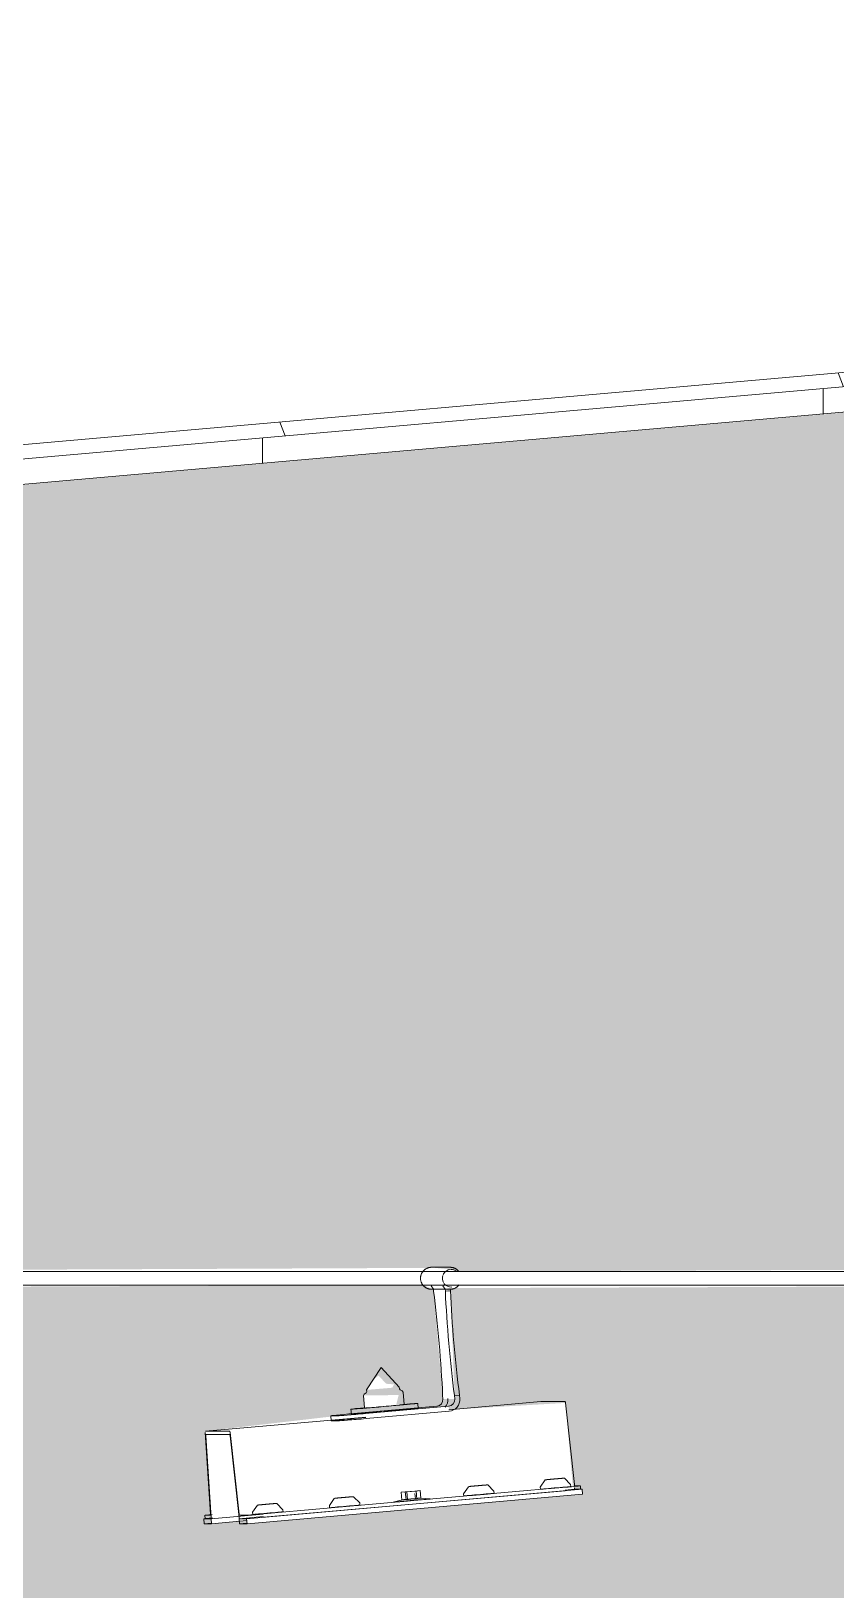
# Model space of a CAD drawing. Header units: millimetres. Extents: x 4237772 to 4686020, y -673 to 29459.
# Drawn here: x 4474361 to 4474837, y 16812 to 17734 of the extents above; entities that cross this region are included whole.
import ezdxf

# ---------------------------------------------------------------- set-up
doc = ezdxf.new("R2010")
doc.units = ezdxf.units.MM
for name, color, linetype, lineweight in [('A-ROOF', 132, 'Continuous', 5), ('A-ROOF-PATT', 132, 'Continuous', 5), ('Q-SPCQ', 91, 'Continuous', 5)]:
    doc.layers.add(name, color=color, linetype=linetype, lineweight=lineweight)

# ---------------------------------------------------------------- blocks, each defined once
blk = doc.blocks.new('Static Line_Sayfa_Metal Deck_Pan Mount - Up to 15 _ pitch - Max 2 Users-1845874-SECTION - GRIDS B1-B2')
at = {"layer": 'Q-SPCQ'}
for p, q in [((4448981.29, 17002.38), (4448970.22, 17002.38)), ((4450997.18, 16999.88), (4442911.68, 16999.88)), ((4442911.68, 16991.88), (4450997.18, 16991.88)), ((4448971.33, 16989.44), (4448969.97, 16991.39)), ((4448970.22, 16989.38), (4448981.29, 16989.38)), ((4448971.43, 16988.28), (4448971.33, 16989.44)), ((4448971.33, 16989.44), (4448978.31, 16989.44)), ((4448976.95, 16991.39), (4448978.31, 16989.44)), ((4448978.31, 16989.44), (4448978.41, 16988.28)), ((4448978.41, 16988.28), (4448981.39, 16988.54)), ((4448981.39, 16988.54), (4448981.29, 16989.7)), ((4448931.77, 16929.87), (4448940.36, 16943.08)), ((4448951.1, 16931.55), (4448940.36, 16943.08)), ((4448931.86, 16928.84), (4448931.51, 16928.1)), ((4448931.77, 16929.87), (4448931.86, 16928.84)), ((4448951.19, 16930.53), (4448951.1, 16931.55)), ((4448951.19, 16930.53), (4448951.66, 16929.85)), ((4448952.94, 16929.26), (4448951.66, 16929.85)), ((4448953.42, 16928.58), (4448952.94, 16929.26)), ((4448954.06, 16921.19), (4448953.42, 16928.58)), ((4448924.24, 16915.87), (4448973.36, 16920.19)), ((4448930.01, 16926.54), (4448930.36, 16927.29)), ((4448930.01, 16926.54), (4448930.65, 16919.15)), ((4448931.51, 16928.1), (4448930.36, 16927.29)), ((4448980.35, 16920.19), (4448931.22, 16915.87)), ((4448962.42, 16918.9), (4448962.16, 16921.89)), ((4448976.99, 16924.52), (4448976.81, 16926.51)), ((4449034.88, 16922.91), (4448980.52, 16918.13)), ((4448986.77, 16926.77), (4448983.79, 16926.51)), ((4448983.79, 16926.51), (4448983.97, 16924.52)), ((4448986.94, 16924.78), (4448986.77, 16926.77)), ((4449034.88, 16922.91), (4449049.35, 16922.91)), ((4449049.5, 16922.16), (4449054.8, 16873.84)), ((4448931.4, 16913.82), (4448836.4, 16905.47)), ((4448910.61, 16914.57), (4448910.87, 16911.58)), ((4448910.66, 16914.56), (4448915.03, 16914.56)), ((4448910.92, 16911.58), (4448915.29, 16911.58)), ((4448922.56, 16918.44), (4448922.82, 16915.45)), ((4448931.43, 16913.49), (4448924.5, 16912.88)), ((4448931.48, 16912.88), (4448980.61, 16917.2)), ((4448836.38, 16904.73), (4448839.5, 16856.41)), ((4448850.87, 16905.47), (4448836.4, 16905.47)), ((4448839.81, 16854.42), (4448836.69, 16902.73)), ((4448836.71, 16903.48), (4448850.91, 16903.48)), ((4448856.32, 16856.41), (4448851.02, 16904.73)), ((4448851.06, 16902.73), (4448856.36, 16854.42)), ((4449052.62, 16872.63), (4449052.5, 16873.95)), ((4449054.95, 16873.1), (4449058.24, 16873.1)), ((4449058.45, 16871.1), (4449058.28, 16873.09)), ((4449059.29, 16871.1), (4448860.81, 16853.67)), ((4449059.55, 16868.12), (4448861.07, 16850.68)), ((4449049.19, 16872.22), (4448870.56, 16856.54)), ((4449049.36, 16870.23), (4448870.73, 16854.54)), ((4448953.02, 16864.78), (4448947.62, 16863.43)), ((4448954.73, 16869.53), (4448952.27, 16869.28)), ((4448952.27, 16869.28), (4448955.57, 16869.53)), ((4448952.27, 16869.28), (4448952.67, 16864.68)), ((4448956.05, 16864.12), (4448952.74, 16863.87)), ((4448952.74, 16863.87), (4448955.2, 16864.12)), ((4448960.31, 16870.02), (4448954.73, 16869.53)), ((4448954.73, 16869.53), (4448955.13, 16864.96)), ((4448955.2, 16864.12), (4448960.78, 16864.61)), ((4448955.57, 16869.53), (4448961.15, 16870.02)), ((4448955.57, 16869.53), (4448955.97, 16864.96)), ((4448961.63, 16864.61), (4448956.05, 16864.12)), ((4448963.5, 16870.27), (4448960.31, 16870.02)), ((4448960.43, 16868.62), (4448960.71, 16865.48)), ((4448960.78, 16864.61), (4448963.97, 16864.86)), ((4448961.15, 16870.02), (4448963.5, 16870.27)), ((4448961.15, 16870.02), (4448961.55, 16865.48)), ((4448963.97, 16864.86), (4448961.63, 16864.61)), ((4448963.9, 16865.73), (4448963.5, 16870.27)), ((4448969.51, 16865.34), (4448963.81, 16865.74)), ((4448989.18, 16868.4), (4448989.29, 16867.09)), ((4449007.23, 16868.65), (4449007.11, 16869.96)), ((4449034.57, 16872.38), (4449034.68, 16871.07)), ((4449049.33, 16870.61), (4449054.92, 16871.1)), ((4449054.92, 16871.1), (4449059.29, 16871.1)), ((4449058.41, 16871.1), (4449054.99, 16871.1)), ((4449059.29, 16871.1), (4449059.55, 16868.12)), ((4448836.16, 16855.67), (4448836.33, 16853.68)), ((4448839.49, 16855.67), (4448836.2, 16855.67)), ((4448839.79, 16853.67), (4448870.57, 16856.38)), ((4448839.86, 16853.67), (4448870.57, 16856.37)), ((4448856.44, 16853.67), (4448870.7, 16854.92)), ((4448859.76, 16855.67), (4448856.47, 16855.67)), ((4448864.4, 16857.44), (4448864.51, 16856.13)), ((4448882.44, 16857.69), (4448882.33, 16859)), ((4448909.79, 16861.42), (4448909.9, 16860.11)), ((4448927.83, 16861.68), (4448927.72, 16862.99)), ((4448839.83, 16854.05), (4448835.5, 16853.67)), ((4448839.86, 16853.67), (4448835.5, 16853.67)), ((4448835.5, 16853.67), (4448835.76, 16850.68)), ((4448840.09, 16851.06), (4448835.76, 16850.68)), ((4448835.76, 16850.68), (4448840.12, 16850.68)), ((4448836.37, 16853.67), (4448839.79, 16853.67)), ((4448840.12, 16850.68), (4448839.86, 16853.67)), ((4448860.91, 16852.51), (4448840.12, 16850.68)), ((4448856.44, 16853.67), (4448856.7, 16850.68)), ((4448860.81, 16853.67), (4448856.44, 16853.67)), ((4448856.51, 16853.67), (4448859.93, 16853.67)), ((4448861.03, 16851.06), (4448856.7, 16850.68)), ((4448856.7, 16850.68), (4448861.07, 16850.68)), ((4448861.07, 16850.68), (4448860.81, 16853.67))]:
    blk.add_line(p, q, dxfattribs=at)
at = {"layer": 'Q-SPCQ', "flags": 128}
for points in [[(4448969.65, 17002.35), (4448969.39, 17002.32), (4448969.13, 17002.29), (4448968.88, 17002.24), (4448968.62, 17002.18), (4448968.37, 17002.11), (4448968.12, 17002.03), (4448967.87, 17001.94), (4448967.63, 17001.84), (4448967.39, 17001.73), (4448967.16, 17001.61), (4448966.93, 17001.49), (4448966.71, 17001.35), (4448966.49, 17001.21), (4448966.28, 17001.05), (4448966.08, 17000.89), (4448965.88, 17000.72), (4448965.69, 17000.54), (4448965.51, 17000.36), (4448965.33, 17000.17), (4448965.16, 16999.97), (4448965, 16999.76), (4448964.85, 16999.55), (4448964.71, 16999.34), (4448964.57, 16999.11), (4448964.45, 16998.89), (4448964.33, 16998.65), (4448964.23, 16998.42), (4448964.13, 16998.18), (4448964.04, 16997.93), (4448963.97, 16997.69), (4448963.9, 16997.44), (4448963.84, 16997.18), (4448963.8, 16996.93), (4448963.76, 16996.67), (4448963.73, 16996.42), (4448963.72, 16996.16), (4448963.71, 16995.9), (4448963.71, 16995.64), (4448963.73, 16995.38), (4448963.75, 16995.13), (4448963.79, 16994.87), (4448963.83, 16994.62), (4448963.89, 16994.36), (4448963.95, 16994.11), (4448964.03, 16993.87), (4448964.12, 16993.62), (4448964.21, 16993.38), (4448964.31, 16993.14), (4448964.43, 16992.91), (4448964.55, 16992.68), (4448964.68, 16992.46), (4448964.83, 16992.24), (4448964.97, 16992.03), (4448965.13, 16991.82), (4448965.3, 16991.62), (4448965.47, 16991.43), (4448965.66, 16991.24), (4448965.85, 16991.07), (4448966.04, 16990.89), (4448966.24, 16990.73), (4448966.45, 16990.58), (4448966.67, 16990.43), (4448966.89, 16990.29), (4448967.12, 16990.16), (4448967.35, 16990.04), (4448967.59, 16989.93), (4448967.83, 16989.83), (4448968.08, 16989.74), (4448968.32, 16989.66), (4448968.58, 16989.59), (4448968.83, 16989.53), (4448969.09, 16989.48), (4448969.35, 16989.44), (4448969.61, 16989.41), (4448969.87, 16989.39), (4448970.13, 16989.38), (4448970.22, 16989.38)], [(4448969.96, 17002.37), (4448969.7, 17002.36), (4448969.65, 17002.35)], [(4448986.38, 16999.93), (4448986.22, 17000.13), (4448986.04, 17000.33), (4448985.86, 17000.51), (4448985.67, 17000.69), (4448985.47, 17000.86), (4448985.27, 17001.02), (4448985.06, 17001.18), (4448984.84, 17001.33), (4448984.62, 17001.46), (4448984.4, 17001.59), (4448984.16, 17001.71), (4448983.93, 17001.82), (4448983.68, 17001.92), (4448983.44, 17002.01), (4448983.19, 17002.1), (4448982.94, 17002.17), (4448982.68, 17002.23), (4448982.43, 17002.28), (4448982.17, 17002.32), (4448981.91, 17002.35), (4448981.65, 17002.37), (4448981.38, 17002.38), (4448981.29, 17002.38)], [(4448981.29, 16989.38), (4448981.55, 16989.38), (4448981.81, 16989.4), (4448981.86, 16989.4)], [(4448981.86, 16989.4), (4448982.12, 16989.43), (4448982.38, 16989.47), (4448982.64, 16989.52), (4448982.89, 16989.58), (4448983.15, 16989.65), (4448983.4, 16989.73), (4448983.64, 16989.82), (4448983.88, 16989.92), (4448984.12, 16990.02), (4448984.35, 16990.14), (4448984.58, 16990.27), (4448984.81, 16990.41), (4448985.02, 16990.55), (4448985.23, 16990.7), (4448985.44, 16990.87), (4448985.64, 16991.04), (4448985.83, 16991.21), (4448986.01, 16991.4), (4448986.19, 16991.59), (4448986.35, 16991.79), (4448986.51, 16991.99)], [(4448989.18, 16868.4), (4448992.09, 16872.6), (4448992.46, 16872.69), (4448992.61, 16872.71), (4448992.7, 16872.73), (4448992.77, 16872.74), (4448992.84, 16872.74), (4448992.91, 16872.75), (4448992.98, 16872.76), (4448993.06, 16872.77), (4448993.14, 16872.78), (4448993.23, 16872.79), (4448993.33, 16872.8), (4448993.43, 16872.81), (4448993.53, 16872.82), (4448993.65, 16872.83), (4448993.76, 16872.84), (4448993.89, 16872.85), (4448994.02, 16872.87), (4448994.16, 16872.88), (4448994.3, 16872.89), (4448994.45, 16872.91), (4448994.6, 16872.92), (4448994.76, 16872.94), (4448994.92, 16872.95), (4448995.09, 16872.97), (4448995.26, 16872.98), (4448995.43, 16873), (4448995.61, 16873.01), (4448995.79, 16873.03), (4448995.98, 16873.05), (4448996.17, 16873.06), (4448996.36, 16873.08), (4448996.55, 16873.1), (4448996.75, 16873.12), (4448996.94, 16873.13), (4448997.14, 16873.15), (4448997.34, 16873.17), (4448997.54, 16873.19), (4448997.74, 16873.2), (4448997.94, 16873.22), (4448998.14, 16873.24), (4448998.34, 16873.25), (4448998.54, 16873.27), (4448998.73, 16873.29), (4448998.93, 16873.31), (4448999.12, 16873.32), (4448999.32, 16873.34), (4448999.51, 16873.35), (4448999.69, 16873.37), (4448999.88, 16873.39), (4449000.06, 16873.4), (4449000.24, 16873.42), (4449000.41, 16873.43), (4449000.58, 16873.44), (4449000.74, 16873.46), (4449000.9, 16873.47), (4449001.06, 16873.48), (4449001.21, 16873.5), (4449001.36, 16873.51), (4449001.5, 16873.52), (4449001.63, 16873.53), (4449001.76, 16873.54), (4449001.88, 16873.55), (4449002, 16873.56), (4449002.11, 16873.56), (4449002.21, 16873.57), (4449002.31, 16873.58), (4449002.4, 16873.59), (4449002.49, 16873.59), (4449002.57, 16873.6), (4449002.64, 16873.6), (4449002.71, 16873.61), (4449002.78, 16873.61), (4449002.85, 16873.61), (4449002.93, 16873.62), (4449003.04, 16873.62), (4449003.1, 16873.62)], [(4449007.11, 16869.96), (4449003.52, 16873.6), (4449003.13, 16873.62), (4449003.1, 16873.62)], [(4449034.57, 16872.38), (4449037.48, 16876.59), (4449037.85, 16876.68), (4449038, 16876.7), (4449038.09, 16876.71), (4449038.16, 16876.72), (4449038.23, 16876.73), (4449038.3, 16876.74), (4449038.37, 16876.75), (4449038.45, 16876.76), (4449038.53, 16876.76), (4449038.62, 16876.77), (4449038.72, 16876.78), (4449038.82, 16876.79), (4449038.92, 16876.8), (4449039.04, 16876.82), (4449039.16, 16876.83), (4449039.28, 16876.84), (4449039.41, 16876.85), (4449039.55, 16876.87), (4449039.69, 16876.88), (4449039.84, 16876.89), (4449039.99, 16876.91), (4449040.15, 16876.92), (4449040.31, 16876.94), (4449040.48, 16876.95), (4449040.65, 16876.97), (4449040.82, 16876.98), (4449041, 16877), (4449041.19, 16877.02), (4449041.37, 16877.03), (4449041.56, 16877.05), (4449041.75, 16877.07), (4449041.94, 16877.08), (4449042.14, 16877.1), (4449042.33, 16877.12), (4449042.53, 16877.14), (4449042.73, 16877.15), (4449042.93, 16877.17), (4449043.13, 16877.19), (4449043.33, 16877.21), (4449043.53, 16877.22), (4449043.73, 16877.24), (4449043.93, 16877.26), (4449044.13, 16877.28), (4449044.32, 16877.29), (4449044.52, 16877.31), (4449044.71, 16877.32), (4449044.9, 16877.34), (4449045.09, 16877.36), (4449045.27, 16877.37), (4449045.45, 16877.39), (4449045.63, 16877.4), (4449045.8, 16877.42), (4449045.97, 16877.43), (4449046.13, 16877.44), (4449046.3, 16877.46), (4449046.45, 16877.47), (4449046.6, 16877.48), (4449046.75, 16877.49), (4449046.89, 16877.5), (4449047.02, 16877.51), (4449047.15, 16877.52), (4449047.27, 16877.53), (4449047.39, 16877.54), (4449047.5, 16877.55), (4449047.6, 16877.56), (4449047.7, 16877.57), (4449047.79, 16877.57), (4449047.88, 16877.58), (4449047.96, 16877.58), (4449048.03, 16877.59), (4449048.11, 16877.59), (4449048.17, 16877.6), (4449048.25, 16877.6), (4449048.33, 16877.6), (4449048.43, 16877.61), (4449048.49, 16877.61)], [(4449052.5, 16873.95), (4449048.91, 16877.59), (4449048.52, 16877.61), (4449048.49, 16877.61)], [(4448909.79, 16861.42), (4448912.7, 16865.63), (4448913.07, 16865.72), (4448913.22, 16865.74), (4448913.31, 16865.75), (4448913.38, 16865.76), (4448913.45, 16865.77), (4448913.52, 16865.78), (4448913.59, 16865.79), (4448913.67, 16865.8), (4448913.75, 16865.81), (4448913.84, 16865.82), (4448913.93, 16865.82), (4448914.03, 16865.83), (4448914.14, 16865.85), (4448914.25, 16865.86), (4448914.37, 16865.87), (4448914.5, 16865.88), (4448914.63, 16865.89), (4448914.77, 16865.91), (4448914.91, 16865.92), (4448915.06, 16865.93), (4448915.21, 16865.95), (4448915.37, 16865.96), (4448915.53, 16865.98), (4448915.7, 16865.99), (4448915.87, 16866.01), (4448916.04, 16866.02), (4448916.22, 16866.04), (4448916.4, 16866.06), (4448916.59, 16866.07), (4448916.78, 16866.09), (4448916.97, 16866.11), (4448917.16, 16866.13), (4448917.35, 16866.14), (4448917.55, 16866.16), (4448917.75, 16866.18), (4448917.95, 16866.2), (4448918.15, 16866.21), (4448918.35, 16866.23), (4448918.55, 16866.25), (4448918.75, 16866.27), (4448918.95, 16866.28), (4448919.15, 16866.3), (4448919.34, 16866.32), (4448919.54, 16866.33), (4448919.73, 16866.35), (4448919.93, 16866.37), (4448920.12, 16866.38), (4448920.3, 16866.4), (4448920.49, 16866.41), (4448920.67, 16866.43), (4448920.84, 16866.44), (4448921.02, 16866.46), (4448921.19, 16866.47), (4448921.35, 16866.48), (4448921.51, 16866.5), (4448921.67, 16866.51), (4448921.82, 16866.52), (4448921.96, 16866.53), (4448922.1, 16866.55), (4448922.24, 16866.56), (4448922.37, 16866.57), (4448922.49, 16866.58), (4448922.61, 16866.58), (4448922.72, 16866.59), (4448922.82, 16866.6), (4448922.92, 16866.61), (4448923.01, 16866.61), (4448923.1, 16866.62), (4448923.18, 16866.62), (4448923.25, 16866.63), (4448923.32, 16866.63), (4448923.39, 16866.64), (4448923.46, 16866.64), (4448923.54, 16866.64), (4448923.65, 16866.65), (4448923.71, 16866.65)], [(4448927.72, 16862.99), (4448924.13, 16866.63), (4448923.74, 16866.65), (4448923.71, 16866.65)], [(4448864.4, 16857.44), (4448867.3, 16861.64), (4448867.68, 16861.73), (4448867.82, 16861.76), (4448867.92, 16861.77), (4448867.99, 16861.78), (4448868.06, 16861.79), (4448868.13, 16861.79), (4448868.2, 16861.8), (4448868.28, 16861.81), (4448868.36, 16861.82), (4448868.45, 16861.83), (4448868.54, 16861.84), (4448868.64, 16861.85), (4448868.75, 16861.86), (4448868.86, 16861.87), (4448868.98, 16861.88), (4448869.11, 16861.89), (4448869.24, 16861.91), (4448869.37, 16861.92), (4448869.52, 16861.93), (4448869.66, 16861.95), (4448869.82, 16861.96), (4448869.97, 16861.98), (4448870.14, 16861.99), (4448870.3, 16862.01), (4448870.48, 16862.02), (4448870.65, 16862.04), (4448870.83, 16862.05), (4448871.01, 16862.07), (4448871.2, 16862.09), (4448871.38, 16862.1), (4448871.58, 16862.12), (4448871.77, 16862.14), (4448871.96, 16862.16), (4448872.16, 16862.17), (4448872.36, 16862.19), (4448872.56, 16862.21), (4448872.76, 16862.23), (4448872.96, 16862.24), (4448873.16, 16862.26), (4448873.36, 16862.28), (4448873.56, 16862.3), (4448873.75, 16862.31), (4448873.95, 16862.33), (4448874.15, 16862.35), (4448874.34, 16862.36), (4448874.53, 16862.38), (4448874.72, 16862.4), (4448874.91, 16862.41), (4448875.09, 16862.43), (4448875.28, 16862.44), (4448875.45, 16862.46), (4448875.63, 16862.47), (4448875.8, 16862.48), (4448875.96, 16862.5), (4448876.12, 16862.51), (4448876.28, 16862.52), (4448876.43, 16862.54), (4448876.57, 16862.55), (4448876.71, 16862.56), (4448876.85, 16862.57), (4448876.98, 16862.58), (4448877.1, 16862.59), (4448877.21, 16862.6), (4448877.32, 16862.61), (4448877.43, 16862.61), (4448877.53, 16862.62), (4448877.62, 16862.63), (4448877.7, 16862.63), (4448877.78, 16862.64), (4448877.86, 16862.64), (4448877.93, 16862.65), (4448878, 16862.65), (4448878.07, 16862.65), (4448878.15, 16862.66), (4448878.26, 16862.66), (4448878.32, 16862.66)], [(4448882.33, 16859), (4448878.74, 16862.64), (4448878.35, 16862.66), (4448878.32, 16862.66)]]:
    blk.add_lwpolyline(points, dxfattribs=at)
at = {"layer": 'Q-SPCQ'}
for centre, major_axis, ratio, start_param, end_param in [((4448981.87, 16995.88), (0, 5.22), 0.996185, 1.238237, 2.079494), ((4448981.87, 16995.88), (0, 5.22), 0.996185, 0.087266, 1.134464), ((4448981.87, 16995.88), (0, 5.22), 0.996185, 2.181662, 3.228859), ((4448981.87, 16995.88), (0, 5.22), 0.996185, 5.653302, 6.283185), ((4448968.64, 16957.39), (-6.12, 69.73), 0.086937, 4.245971, 5.163537), ((4448986.58, 16957.39), (-6.12, 69.73), 0.086937, 1.104378, 2.021944), ((4448989.56, 16957.66), (-6.12, 69.73), 0.086937, 1.104378, 2.021944), ((4448942.36, 16920.17), (19.8, 1.73), 0.007606, 2.238558, 3.228642), ((4448942.36, 16920.17), (19.8, 1.73), 0.007606, 3.228642, 6.370235), ((4448942.36, 16920.17), (11.71, 1.02), 0.007606, 3.228642, 6.370235), ((4448942.36, 16920.17), (19.8, 1.73), 0.007606, 0.08705, 1.087751), ((4448942.36, 16920.17), (11.71, 1.02), 0.007606, 0.08705, 0.620852), ((4448973.02, 16924.17), (0, 4), 0.996185, 3.228859, 4.799655), ((4448973.02, 16924.17), (0, 7), 0.996185, 4.014257, 4.799655), ((4448980, 16924.17), (0, 4), 0.996185, 3.228859, 4.799655), ((4448980, 16924.17), (0, 7), 0.996185, 3.228859, 4.799655), ((4449049.44, 16921.91), (-0.087, 0.996), 0.086937, 4.956913, 6.055777), ((4448925.55, 16915.87), (14.94, 1.3), 0.007606, 1.657846, 3.228642), ((4448925.81, 16912.88), (14.94, 1.3), 0.007606, 1.657846, 3.228642), ((4448929.91, 16915.87), (14.94, 1.3), 0.007606, 3.228642, 4.799439), ((4448930.17, 16912.88), (14.94, 1.3), 0.007606, 3.228642, 4.799439), ((4448942.62, 16917.18), (19.8, 1.73), 0.007606, 0.08705, 3.228642), ((4448942.62, 16917.18), (19.8, 1.73), 0.007606, 3.228642, 6.370235), ((4448836.8, 16902.49), (-0.087, 0.996), 0.086937, 0.212138, 1.311002), ((4448850.96, 16904.48), (-0.087, 0.996), 0.086937, 4.956913, 6.27555), ((4448851, 16902.49), (-0.087, 0.996), 0.086937, 4.956913, 6.27555), ((4449048.32, 16872.22), (9.96, 0.87), 0.007606, 4.799439, 6.370235), ((4449054.86, 16874.09), (-0.087, 0.996), 0.086937, 1.815321, 2.914185), ((4448958.56, 16864.38), (10.96, 0.96), 0.007606, 0.08705, 3.228642), ((4448958.56, 16864.38), (10.96, 0.96), 0.007606, 3.228642, 4.27584), ((4448958.56, 16864.38), (10.96, 0.96), 0.007606, 5.323037, 6.370235), ((4448998.26, 16867.87), (8.97, 0.78), 0.007606, 0.08705, 3.228642), ((4448998.26, 16867.87), (8.97, 0.78), 0.007606, 3.228642, 6.370235), ((4449043.65, 16871.85), (8.97, 0.78), 0.007606, 0.08705, 3.228642), ((4449043.65, 16871.85), (8.97, 0.78), 0.007606, 3.228642, 6.370235), ((4449054.9, 16872.1), (-0.087, 0.996), 0.086937, 1.815321, 3.133958), ((4449048.49, 16870.23), (9.96, 0.87), 0.007606, 5.584837, 6.370235), ((4448846.12, 16856.54), (9.96, 0.87), 0.007606, 2.181445, 3.228642), ((4448839.4, 16856.66), (-0.087, 0.996), 0.086937, 3.141593, 4.452595), ((4448839.71, 16854.67), (-0.087, 0.996), 0.086937, 3.141593, 4.452595), ((4448856.39, 16856.66), (-0.087, 0.996), 0.086937, 1.815321, 3.133958), ((4448856.42, 16854.67), (-0.087, 0.996), 0.086937, 1.815321, 3.133958), ((4448869.68, 16856.54), (9.96, 0.87), 0.007606, 3.228642, 4.799439), ((4448873.48, 16856.91), (8.97, 0.78), 0.007606, 0.08705, 3.228642), ((4448873.48, 16856.91), (8.97, 0.78), 0.007606, 3.228642, 6.370235), ((4448918.87, 16860.89), (8.97, 0.78), 0.007606, 0.08705, 3.228642), ((4448918.87, 16860.89), (8.97, 0.78), 0.007606, 3.228642, 6.370235), ((4448846.3, 16854.54), (9.96, 0.87), 0.007606, 2.181445, 3.228642), ((4448869.86, 16854.54), (9.96, 0.87), 0.007606, 3.228642, 4.01404)]:
    blk.add_ellipse(centre, major_axis=major_axis, ratio=ratio, start_param=start_param, end_param=end_param, dxfattribs=at)
for points in [[(4448952.67, 16864.68), (4448953.21, 16864.8), (4448954.31, 16864.98), (4448955.42, 16864.99), (4448955.97, 16864.96)], [(4448955.13, 16864.96), (4448954.71, 16864.99), (4448953.89, 16864.98), (4448953.07, 16864.8), (4448952.67, 16864.68)], [(4448960.71, 16865.48), (4448959.77, 16865.47), (4448957.9, 16865.38), (4448956.05, 16865.13), (4448955.13, 16864.96)], [(4448955.97, 16864.96), (4448956.9, 16865.13), (4448958.75, 16865.38), (4448960.61, 16865.47), (4448961.55, 16865.48)], [(4448963.9, 16865.73), (4448963.36, 16865.77), (4448962.29, 16865.76), (4448961.23, 16865.6), (4448960.71, 16865.48)], [(4448961.55, 16865.48), (4448961.93, 16865.6), (4448962.71, 16865.76), (4448963.5, 16865.77), (4448963.9, 16865.73)]]:
    blk.add_open_spline(points, degree=3, dxfattribs=at)
blk = doc.blocks.new('Roof Gutters3 - Roof Gutters-1885272-SECTION - GRIDS B1-B2')
at = {"layer": 'A-ROOF-PATT'}
h = blk.add_hatch(dxfattribs=at)
h.set_pattern_fill('FP_200', color=256, style=0, pattern_type=2)
h.set_pattern_definition([(290.827, (4441593.9, 16948.42), (330.45, 29.022), [])])
h.paths.add_polyline_path([(4431742.06, 15988.72), (4442374.26, 16923.17), (4442373.49, 16930.91), (4431738.95, 15996.9)])
h.paths.add_polyline_path([(4442392.97, 16924.17), (4442393.17, 16926.42), (4442392.74, 16925.14)])
h.paths.add_polyline_path([(4442397.76, 16924.59), (4442909.58, 16969.54), (4442907.33, 16977.79), (4442419.91, 16934.98), (4442420.62, 16926.86), (4442404.31, 16926.42), (4442402.49, 16933.45), (4442397.06, 16932.61), (4442397.6, 16926.42)])
h.paths.add_polyline_path([(4442918.48, 16970.33), (4443164.03, 16991.89), (4443067.86, 16991.89), (4442917.94, 16978.73), (4442918.25, 16973.25)])
h.paths.add_polyline_path([(4443254.77, 16999.86), (4451515.27, 17725.37), (4451512.87, 17733.6), (4443158.6, 16999.86), (4443190.61, 16999.86)])
h = blk.add_hatch(dxfattribs=at)
h.set_pattern_fill('FP_198', color=256, style=0, pattern_type=2)
h.set_pattern_definition([(90, (4440994.5, 16803.9), (-331.713, 2e-05), [])])
h.paths.add_polyline_path([(4431714.36, 15971.3), (4442287.24, 16899.9), (4442289.95, 16910.06), (4442350.71, 16915.39), (4442350.43, 16918.64), (4442374.48, 16920.66), (4442373.49, 16922.46), (4431741.35, 15990.58), (4431738.95, 15991.02), (4431712.9, 15988.04)])
h.paths.add_polyline_path([(4442339.74, 16904.51), (4442434.85, 16912.86), (4442431.77, 16915.27), (4442340.47, 16907.25)])
h.paths.add_polyline_path([(4442361.1, 16916.3), (4442412.94, 16923.17), (4442360.9, 16918.64)])
h.paths.add_polyline_path([(4442484.31, 16917.2), (4442910.97, 16954.68), (4442909.22, 16969.51), (4442403.44, 16923.17), (4442481.77, 16922.67), (4442483.24, 16919.5)])
h.paths.add_polyline_path([(4442919.67, 16955.44), (4443334.71, 16991.89), (4443164.03, 16991.89), (4442918.48, 16970.33), (4442919.48, 16957.39)])
h.paths.add_polyline_path([(4443425.45, 16999.86), (4451180.29, 17680.95), (4451188.6, 17684.7), (4451486.16, 17710.83), (4451651.15, 17710.87), (4451500.66, 17724.08), (4443254.77, 16999.86), (4443410.53, 17002.03), (4443411, 17002.35), (4443422.75, 17001.08), (4443425.35, 16999.86)])
at = {"layer": 'A-ROOF'}
for p, q in [((4443158.52, 16999.86), (4451512.87, 17733.6)), ((4443254.66, 16999.85), (4451515.27, 17725.37))]:
    blk.add_line(p, q, dxfattribs=at)

msp = doc.modelspace()

# ---------------------------------------------------------------- hatches: boundary and pattern name
at = {"layer": 'A-ROOF-PATT'}
h = msp.add_hatch(dxfattribs=at)
h.set_pattern_fill('FP_183', color=256, style=0, pattern_type=2)
h.set_pattern_definition([(5.019, (59903.924, -378081.246), (-29.0603916845, -0.0003814649), [])])
h.paths.add_polyline_path([(4477079.2, 16918.64), (4477084.44, 16918.64), (4477084.87, 16916.32), (4477115.37, 16921.32), (4477114.35, 16921.41), (4477079.63, 16918.68)])
h.paths.add_polyline_path([(4464338.94, 15733.24), (4477195.52, 16864.57), (4477195.19, 16867.26), (4477183.33, 16868.2), (4477177.84, 16870.19), (4477175.93, 16875.11), (4477155.31, 16915.27), (4477064.01, 16907.25), (4477047.92, 16852.55), (4476983.02, 16848.85), (4476982.75, 16850.06), (4476957.7, 16848.85), (4476957.44, 16854.85), (4476999.89, 16859.1), (4477013.49, 16910.06), (4477074.25, 16915.39), (4477073.96, 16918.64), (4477098, 16920.86), (4477098.11, 16932.14), (4477120.5, 16933.66), (4477121.51, 16922.82), (4477136.52, 16922.67), (4477136.91, 16920.89), (4477157.13, 16922.67), (4477205.3, 16922.67), (4477228.3, 16878.1), (4477228.66, 16878.1), (4477225.92, 16936), (4477227.75, 16935.09), (4477229.71, 16932.44), (4477229.28, 16928.39), (4477234.99, 16878.1), (4477270.46, 16876.44), (4477270.32, 16872.08), (4477234.54, 16868.2), (4477234.99, 16865.82), (4486516.72, 17680.98), (4486463.48, 17680.99), (4476807.83, 17680.95), (4469065.64, 16999.86), (4469543.41, 17002.03), (4469543.88, 17002.35), (4469555.63, 17001.08), (4469560.6, 16999.86), (4470048.75, 17002.03), (4470049.21, 17002.35), (4470060.96, 17001.08), (4470065.68, 16999.86), (4470554.08, 17002.03), (4470554.54, 17002.35), (4470566.3, 17001.08), (4470571.01, 16999.86), (4471059.41, 17002.03), (4471059.88, 17002.35), (4471071.63, 17001.08), (4471076.34, 16999.86), (4471564.75, 17002.03), (4471565.21, 17002.35), (4471576.96, 17001.08), (4471581.67, 16999.86), (4472070.08, 17002.03), (4472070.54, 17002.35), (4472082.3, 17001.08), (4472087.01, 16999.86), (4472575.41, 17002.03), (4472575.87, 17002.35), (4472587.63, 17001.08), (4472592.34, 16999.86), (4473080.74, 17002.03), (4473081.21, 17002.35), (4473092.96, 17001.08), (4473097.67, 16999.86), (4473586.08, 17002.03), (4473586.54, 17002.35), (4473598.29, 17001.08), (4473603.01, 16999.86), (4474091.41, 17002.03), (4474091.87, 17002.35), (4474103.63, 17001.08), (4474108.34, 16999.86), (4474596.74, 17002.03), (4474597.21, 17002.35), (4474608.96, 17001.08), (4474613.67, 16999.86), (4475102.07, 17002.03), (4475102.54, 17002.35), (4475114.29, 17001.08), (4475119, 16999.86), (4475607.41, 17002.03), (4475607.87, 17002.35), (4475619.63, 17001.08), (4475624.34, 16999.86), (4476112.74, 17002.03), (4476113.2, 17002.35), (4476124.96, 17001.08), (4476129.67, 16999.86), (4476618.07, 17002.03), (4476622.44, 17002.35), (4476630.29, 17001.08), (4476635.2, 16996.57), (4476633.44, 16992.25), (4476627.29, 16987.69), (4476629.35, 16988.46), (4476630.28, 16988.28), (4476632.85, 16924.52), (4476625.86, 16924.52), (4476620.21, 16989.4), (4476616.94, 16990.68), (4476613.8, 16991.89), (4476124.02, 16990.05), (4476121.86, 16989.4), (4476124.02, 16988.46), (4476124.95, 16988.28), (4476127.51, 16924.52), (4476120.53, 16924.52), (4476114.87, 16989.4), (4476111.61, 16990.68), (4476108.46, 16991.89), (4475618.68, 16990.05), (4475616.52, 16989.4), (4475618.68, 16988.46), (4475619.61, 16988.28), (4475622.18, 16924.52), (4475615.1, 16926.18), (4475609.54, 16989.4), (4475606.27, 16990.68), (4475603.13, 16991.89), (4475113.35, 16990.05), (4475111.19, 16989.4), (4475113.35, 16988.46), (4475114.28, 16988.28), (4475116.85, 16924.52), (4475109.87, 16924.52), (4475104.21, 16989.4), (4475100.94, 16990.68), (4475097.8, 16991.89), (4474608.02, 16990.05), (4474605.86, 16989.4), (4474608.02, 16988.46), (4474608.95, 16988.28), (4474611.51, 16924.52), (4474604.53, 16924.52), (4474598.87, 16989.4), (4474595.61, 16990.68), (4474592.47, 16991.89), (4474102.68, 16990.05), (4474100.53, 16989.4), (4474102.68, 16988.46), (4474103.62, 16988.28), (4474106.18, 16924.52), (4474099.2, 16924.52), (4474093.54, 16989.4), (4474090.28, 16990.68), (4474087.13, 16991.89), (4473597.35, 16990.05), (4473595.19, 16989.4), (4473597.35, 16988.46), (4473598.28, 16988.28), (4473600.85, 16924.52), (4473593.87, 16924.52), (4473588.21, 16989.4), (4473584.94, 16990.68), (4473581.8, 16991.89), (4473092.02, 16990.05), (4473089.91, 16988.54), (4473092.02, 16988.46), (4473092.95, 16988.28), (4473095.52, 16924.52), (4473088.53, 16924.52), (4473082.88, 16989.4), (4473079.61, 16990.68), (4473076.47, 16991.89), (4472586.69, 16990.05), (4472584.58, 16988.54), (4472586.69, 16988.46), (4472587.62, 16988.28), (4472590.18, 16924.52), (4472583.2, 16924.52), (4472577.54, 16989.4), (4472574.28, 16990.68), (4472571.13, 16991.89), (4472081.35, 16990.05), (4472079.24, 16988.54), (4472081.35, 16988.46), (4472082.29, 16988.28), (4472084.85, 16924.52), (4472077.87, 16924.52), (4472072.21, 16989.4), (4472068.94, 16990.68), (4472065.8, 16991.89), (4471576.02, 16990.05), (4471573.91, 16988.54), (4471576.02, 16988.46), (4471576.95, 16988.28), (4471579.52, 16924.52), (4471572.54, 16924.52), (4471566.88, 16989.4), (4471563.61, 16990.68), (4471560.47, 16991.89), (4471070.69, 16990.05), (4471068.58, 16988.54), (4471070.69, 16988.46), (4471071.62, 16988.28), (4471074.18, 16924.52), (4471067.2, 16924.52), (4471061.54, 16989.4), (4471058.28, 16990.68), (4471055.14, 16991.89), (4470565.35, 16990.05), (4470563.2, 16989.4), (4470565.35, 16988.46), (4470566.29, 16988.28), (4470568.85, 16924.52), (4470561.87, 16924.52), (4470556.21, 16989.4), (4470552.95, 16990.68), (4470549.8, 16991.89), (4470060.02, 16990.05), (4470057.86, 16989.4), (4470060.02, 16988.46), (4470060.95, 16988.28), (4470063.52, 16924.52), (4470056.48, 16925.41), (4470050.88, 16989.4), (4470047.61, 16990.68), (4470044.47, 16991.89), (4469554.69, 16990.05), (4469552.53, 16989.4), (4469554.69, 16988.46), (4469555.62, 16988.28), (4469558.19, 16924.52), (4469551.2, 16924.52), (4469545.55, 16989.4), (4469542.28, 16990.68), (4469539.14, 16991.89), (4469049.36, 16990.05), (4469047.25, 16988.54), (4469049.36, 16988.46), (4469050.29, 16988.28), (4469052.85, 16924.52), (4469045.87, 16924.52), (4469040.21, 16989.4), (4469036.95, 16990.68), (4469033.81, 16991.89), (4468948.43, 16990.68), (4468547.22, 16955.44), (4468548.54, 16926.62), (4468547.32, 16926.77), (4468547.52, 16924.52), (4468540.54, 16924.52), (4468538.3, 16954.66), (4468111.85, 16917.2), (4468131.75, 16878.1), (4468174.5, 16876.1), (4468174.33, 16872.08), (4468107.34, 16868.2), (4468107.08, 16869.41), (4468082.02, 16868.2), (4468079.94, 16875.11), (4468062.4, 16912.86), (4467967.29, 16904.51), (4467951.93, 16852.55), (4467887.02, 16848.85), (4467886.76, 16850.06), (4467861.71, 16848.85), (4467861.45, 16854.85), (4467903.76, 16858.57), (4467914.79, 16899.9), (4457366.5, 15971.17), (4461821.92, 15971.17), (4459394.77, 15758.01), (4464282.84, 15733.52)])
h.paths.add_polyline_path([(4468424.62, 16850.68), (4468424.36, 16852.5), (4468403.68, 16850.68), (4468403.41, 16853.67), (4468403.28, 16855.7), (4468400.27, 16905.5), (4468478.58, 16914.56), (4468494.77, 16916.41), (4468543.9, 16920.17), (4468544.16, 16918.14), (4468613.05, 16922.16), (4468617.38, 16873.1), (4468618.94, 16871.1), (4468622.84, 16871.1), (4468622.84, 16868.09), (4468458.65, 16853.67)])
h.paths.add_polyline_path([(4468929.95, 16850.68), (4468929.69, 16852.5), (4468909.01, 16850.68), (4468908.75, 16853.67), (4468908.62, 16855.7), (4468905.6, 16905.5), (4468983.91, 16914.56), (4469000.11, 16916.41), (4469049.23, 16920.17), (4469049.49, 16918.14), (4469118.39, 16922.16), (4469122.71, 16873.1), (4469124.27, 16871.1), (4469128.17, 16871.1), (4469128.17, 16868.09), (4468963.98, 16853.67)])
h.paths.add_polyline_path([(4469435.29, 16850.68), (4469435.02, 16852.5), (4469414.34, 16850.68), (4469414.08, 16853.67), (4469413.95, 16855.7), (4469410.93, 16905.5), (4469489.24, 16914.56), (4469505.44, 16916.41), (4469554.57, 16920.17), (4469554.82, 16918.14), (4469623.72, 16922.16), (4469628.05, 16873.1), (4469629.6, 16871.1), (4469633.5, 16871.1), (4469633.5, 16868.09), (4469469.31, 16853.67)])
h.paths.add_polyline_path([(4469919.67, 16850.68), (4469919.41, 16853.67), (4469919.28, 16855.7), (4469916.26, 16905.5), (4469994.58, 16914.56), (4470010.77, 16916.41), (4470059.9, 16920.17), (4470060.16, 16918.14), (4470129.05, 16922.16), (4470133.38, 16873.1), (4470134.94, 16871.1), (4470138.84, 16871.1), (4470138.84, 16868.09), (4469930.57, 16851.64)])
h.paths.add_polyline_path([(4470951.28, 16850.68), (4470951.02, 16852.5), (4470930.34, 16850.68), (4470930.08, 16853.67), (4470929.95, 16855.7), (4470926.93, 16905.5), (4471005.24, 16914.56), (4471021.44, 16916.41), (4471070.56, 16920.17), (4471070.82, 16918.14), (4471139.72, 16922.16), (4471144.04, 16873.1), (4471145.6, 16871.1), (4471149.5, 16871.1), (4471149.5, 16868.09), (4470985.31, 16853.67)])
h.paths.add_polyline_path([(4470445.95, 16850.68), (4470445.69, 16852.5), (4470425.01, 16850.68), (4470424.75, 16853.67), (4470424.61, 16855.7), (4470421.6, 16905.5), (4470499.91, 16914.56), (4470516.11, 16916.41), (4470565.23, 16920.17), (4470565.49, 16918.14), (4470634.38, 16922.16), (4470638.71, 16873.1), (4470640.27, 16871.1), (4470644.17, 16871.1), (4470644.17, 16868.09), (4470479.98, 16853.67)])
h.paths.add_polyline_path([(4471435.67, 16850.68), (4471435.41, 16853.67), (4471435.28, 16855.7), (4471432.26, 16905.5), (4471510.58, 16914.56), (4471526.77, 16916.41), (4471575.9, 16920.17), (4471576.16, 16918.14), (4471645.05, 16922.16), (4471649.38, 16873.1), (4471650.94, 16871.1), (4471654.84, 16871.1), (4471654.84, 16868.09), (4471446.57, 16851.64)])
h.paths.add_polyline_path([(4471961.95, 16850.68), (4471961.69, 16852.5), (4471941.01, 16850.68), (4471940.74, 16853.67), (4471940.61, 16855.7), (4471937.6, 16905.5), (4472015.91, 16914.56), (4472035.42, 16916.71), (4472081.23, 16920.17), (4472081.49, 16918.14), (4472150.38, 16922.16), (4472154.71, 16873.1), (4472156.27, 16871.1), (4472160.17, 16871.1), (4472160.17, 16868.09), (4471995.98, 16853.67)])
h.paths.add_polyline_path([(4472467.28, 16850.68), (4472467.02, 16852.5), (4472446.34, 16850.68), (4472446.08, 16853.67), (4472445.95, 16855.7), (4472442.93, 16905.5), (4472521.24, 16914.56), (4472537.44, 16916.41), (4472586.56, 16920.17), (4472586.82, 16918.14), (4472655.72, 16922.16), (4472660.04, 16873.1), (4472661.6, 16871.1), (4472665.5, 16871.1), (4472665.5, 16868.09), (4472501.31, 16853.67)])
h.paths.add_polyline_path([(4472972.62, 16850.68), (4472972.35, 16852.5), (4472951.67, 16850.68), (4472951.41, 16853.67), (4472951.28, 16855.7), (4472948.26, 16905.5), (4473025.35, 16914.56), (4473042.77, 16916.41), (4473091.9, 16920.17), (4473092.15, 16918.14), (4473161.05, 16922.16), (4473165.38, 16873.1), (4473166.93, 16871.1), (4473170.83, 16871.1), (4473170.83, 16868.09), (4473006.64, 16853.67)])
h.paths.add_polyline_path([(4473983.28, 16850.68), (4473983.02, 16852.5), (4473962.34, 16850.68), (4473962.08, 16853.67), (4473961.94, 16855.7), (4473958.93, 16905.5), (4474037.24, 16914.56), (4474053.44, 16916.41), (4474102.56, 16920.17), (4474102.82, 16918.14), (4474171.71, 16922.16), (4474176.04, 16873.1), (4474177.6, 16871.1), (4474181.5, 16871.1), (4474181.5, 16868.09), (4474015.28, 16853.49)])
h.paths.add_polyline_path([(4473477.95, 16850.68), (4473477.69, 16852.5), (4473457, 16850.68), (4473456.74, 16853.67), (4473456.61, 16855.7), (4473453.59, 16905.5), (4473531.91, 16914.56), (4473548.1, 16916.41), (4473597.23, 16920.17), (4473597.49, 16918.14), (4473666.38, 16922.16), (4473670.71, 16873.1), (4473672.27, 16871.1), (4473676.17, 16871.1), (4473676.17, 16868.09), (4473511.98, 16853.67)])
h.paths.add_polyline_path([(4474488.61, 16850.68), (4474488.35, 16852.5), (4474467.67, 16850.68), (4474467.41, 16853.67), (4474467.28, 16855.7), (4474464.26, 16905.5), (4474542.57, 16914.56), (4474558.77, 16916.41), (4474607.89, 16920.17), (4474608.15, 16918.14), (4474677.05, 16922.16), (4474681.37, 16873.1), (4474682.93, 16871.1), (4474686.83, 16871.1), (4474686.83, 16868.09), (4474510.24, 16852.58)])
h.paths.add_polyline_path([(4476509.95, 16850.68), (4476509.68, 16852.5), (4476489, 16850.68), (4476488.74, 16853.67), (4476488.61, 16855.7), (4476485.59, 16905.5), (4476563.9, 16914.56), (4476580.1, 16916.41), (4476629.23, 16920.17), (4476629.48, 16918.14), (4476698.38, 16922.16), (4476702.71, 16873.1), (4476704.26, 16871.1), (4476708.16, 16871.1), (4476708.16, 16868.09), (4476543.97, 16853.67)])
h.paths.add_polyline_path([(4474973, 16850.68), (4474972.74, 16853.67), (4474972.61, 16855.7), (4474969.59, 16905.5), (4475047.91, 16914.56), (4475064.1, 16916.41), (4475113.23, 16920.17), (4475113.49, 16918.14), (4475182.38, 16922.16), (4475186.71, 16873.1), (4475188.27, 16871.1), (4475192.17, 16871.1), (4475192.17, 16868.09), (4474983.9, 16851.64)])
h.paths.add_polyline_path([(4475499.28, 16850.68), (4475499.02, 16852.5), (4475478.33, 16850.68), (4475478.07, 16853.67), (4475477.94, 16855.7), (4475474.93, 16905.5), (4475553.24, 16914.56), (4475569.43, 16916.41), (4475618.56, 16920.17), (4475618.82, 16918.14), (4475687.71, 16922.16), (4475692.04, 16873.1), (4475693.6, 16871.1), (4475697.5, 16871.1), (4475697.5, 16868.09), (4475500.17, 16850.76)])
h.paths.add_polyline_path([(4475983.67, 16850.68), (4475983.41, 16853.67), (4475983.28, 16855.7), (4475980.26, 16905.5), (4476058.57, 16914.56), (4476074.77, 16916.41), (4476123.89, 16920.17), (4476124.15, 16918.14), (4476193.05, 16922.16), (4476197.37, 16873.1), (4476198.93, 16871.1), (4476202.83, 16871.1), (4476202.83, 16868.09), (4475994.57, 16851.64)])
h.paths.add_polyline_path([(4477208.55, 16863.5), (4477208.11, 16865.31), (4477208.11, 16865.28)])
h.paths.add_polyline_path([(4477214.02, 16863.98), (4477229.69, 16866.35), (4477227.75, 16868.34), (4477213.66, 16868.2)])
h.paths.add_polyline_path([(4468999.58, 16919.14), (4468998.94, 16926.53), (4469019.69, 16926.83), (4469018.16, 16920.7), (4469000.11, 16919.18)])
h.paths.add_polyline_path([(4468494.25, 16919.14), (4468493.6, 16926.53), (4468514.36, 16926.83), (4468512.83, 16920.7), (4468494.77, 16919.18)])
h.paths.add_polyline_path([(4469504.91, 16919.14), (4469504.27, 16926.53), (4469525.03, 16926.83), (4469523.49, 16920.7), (4469505.44, 16919.18)])
h.paths.add_polyline_path([(4470010.25, 16919.14), (4470009.6, 16926.53), (4470030.38, 16926.55), (4470028.83, 16920.7), (4470010.77, 16919.18)])
h.paths.add_polyline_path([(4470515.58, 16919.14), (4470514.94, 16926.53), (4470535.69, 16926.83), (4470534.16, 16920.7), (4470516.11, 16919.18)])
h.paths.add_polyline_path([(4471020.91, 16919.14), (4471020.27, 16926.53), (4471041.03, 16926.83), (4471039.49, 16920.7), (4471021.44, 16919.18)])
h.paths.add_polyline_path([(4472031.58, 16919.14), (4472030.93, 16926.53), (4472051.69, 16926.83), (4472050.16, 16920.7), (4472032.1, 16919.18)])
h.paths.add_polyline_path([(4471526.25, 16919.14), (4471525.6, 16926.53), (4471546.3, 16927.56), (4471544.83, 16920.7), (4471526.77, 16919.18)])
h.paths.add_polyline_path([(4472536.91, 16919.14), (4472536.27, 16926.53), (4472557.02, 16926.83), (4472555.49, 16920.7), (4472537.44, 16919.18)])
h.paths.add_polyline_path([(4473547.58, 16919.14), (4473546.93, 16926.53), (4473567.69, 16926.83), (4473566.16, 16920.7), (4473548.1, 16919.18)])
h.paths.add_polyline_path([(4473042.24, 16919.14), (4473041.6, 16926.53), (4473062.36, 16926.83), (4473060.82, 16920.7), (4473042.77, 16919.18)])
h.paths.add_polyline_path([(4474052.91, 16919.14), (4474052.27, 16926.53), (4474073.02, 16926.83), (4474071.49, 16920.7), (4474053.44, 16919.18)])
h.paths.add_polyline_path([(4474558.24, 16919.14), (4474557.6, 16926.53), (4474578.36, 16926.83), (4474576.82, 16920.7), (4474558.77, 16919.18)])
h.paths.add_polyline_path([(4475568.91, 16919.14), (4475568.26, 16926.53), (4475589.06, 16926.44), (4475587.49, 16920.7), (4475569.43, 16919.18)])
h.paths.add_polyline_path([(4475063.58, 16919.14), (4475062.93, 16926.53), (4475083.69, 16926.83), (4475082.16, 16920.7), (4475064.1, 16919.18)])
h.paths.add_polyline_path([(4476579.57, 16919.14), (4476578.93, 16926.53), (4476599.69, 16926.83), (4476598.15, 16920.7), (4476580.1, 16919.18)])
h.paths.add_polyline_path([(4476074.24, 16919.14), (4476073.6, 16926.53), (4476094.35, 16926.83), (4476092.82, 16920.7), (4476074.77, 16919.18)])
h.paths.add_polyline_path([(4477116.26, 16922.3), (4477116.75, 16923.17), (4477116.23, 16922.67)])
h.paths.add_polyline_path([(4477136.61, 16946.24), (4477124.91, 16985.28), (4477124.3, 16992.4), (4477129.76, 16990.97), (4477141.57, 16946.68), (4477139.19, 16946.47)])
h.paths.add_polyline_path([(4477136.91, 16926.42), (4477127.85, 16926.42), (4477127.85, 16966.89), (4477136.61, 16946.24), (4477139.19, 16926.42)])
h.paths.add_polyline_path([(4468495.36, 16929.86), (4468498.95, 16935.77), (4468502.44, 16938.3), (4468506.93, 16933.51), (4468511.65, 16933.1), (4468510.54, 16931.13), (4468496.37, 16929.94)])
h.paths.add_polyline_path([(4469000.7, 16929.86), (4469004.28, 16935.77), (4469007.77, 16938.3), (4469012.27, 16933.51), (4469016.98, 16933.1), (4469015.87, 16931.13), (4469001.7, 16929.94)])
h.paths.add_polyline_path([(4470011.36, 16929.86), (4470014.95, 16935.77), (4470018.44, 16938.3), (4470022.93, 16933.51), (4470027.65, 16933.1), (4470026.54, 16931.13), (4470012.37, 16929.94)])
h.paths.add_polyline_path([(4469506.03, 16929.86), (4469509.62, 16935.77), (4469513.11, 16938.3), (4469517.6, 16933.51), (4469522.32, 16933.1), (4469521.2, 16931.13), (4469507.03, 16929.94)])
h.paths.add_polyline_path([(4470516.69, 16929.86), (4470520.28, 16935.77), (4470523.77, 16938.3), (4470528.27, 16933.51), (4470532.98, 16933.1), (4470531.87, 16931.13), (4470517.7, 16929.94)])
h.paths.add_polyline_path([(4471527.36, 16929.86), (4471530.95, 16935.77), (4471534.44, 16938.3), (4471540.46, 16933.98), (4471543.65, 16933.1), (4471540.46, 16930.95), (4471528.36, 16929.94)])
h.paths.add_polyline_path([(4471022.03, 16929.86), (4471025.62, 16935.77), (4471029.11, 16938.3), (4471033.6, 16933.51), (4471038.31, 16933.1), (4471037.2, 16931.13), (4471023.03, 16929.94)])
h.paths.add_polyline_path([(4472538.03, 16929.86), (4472541.61, 16935.77), (4472545.1, 16938.3), (4472549.6, 16933.51), (4472554.31, 16933.1), (4472553.2, 16931.13), (4472539.03, 16929.94)])
h.paths.add_polyline_path([(4472032.69, 16929.86), (4472036.28, 16935.77), (4472039.77, 16938.3), (4472044.26, 16933.51), (4472048.98, 16933.1), (4472047.87, 16931.13), (4472033.7, 16929.94)])
h.paths.add_polyline_path([(4473043.36, 16929.86), (4473046.95, 16935.77), (4473050.44, 16938.3), (4473054.93, 16933.51), (4473059.65, 16933.1), (4473058.53, 16931.13), (4473044.36, 16929.94)])
h.paths.add_polyline_path([(4473548.69, 16929.86), (4473552.28, 16935.77), (4473555.77, 16938.3), (4473560.26, 16933.51), (4473564.98, 16933.1), (4473563.87, 16931.13), (4473549.7, 16929.94)])
h.paths.add_polyline_path([(4474559.36, 16929.86), (4474562.95, 16935.77), (4474566.44, 16938.3), (4474570.93, 16933.51), (4474575.64, 16933.1), (4474574.53, 16931.13), (4474560.36, 16929.94)])
h.paths.add_polyline_path([(4474054.02, 16929.86), (4474057.61, 16935.77), (4474061.1, 16938.3), (4474065.6, 16933.51), (4474070.31, 16933.1), (4474069.2, 16931.13), (4474055.03, 16929.94)])
h.paths.add_polyline_path([(4475570.02, 16929.86), (4475573.61, 16935.77), (4475577.1, 16938.3), (4475581.59, 16933.51), (4475586.31, 16933.1), (4475585.2, 16931.13), (4475571.03, 16929.94)])
h.paths.add_polyline_path([(4476580.69, 16929.86), (4476584.28, 16935.77), (4476587.77, 16938.3), (4476592.26, 16933.51), (4476596.98, 16933.1), (4476595.86, 16931.13), (4476581.69, 16929.94)])
h.paths.add_polyline_path([(4475064.69, 16929.86), (4475068.28, 16935.77), (4475071.77, 16938.3), (4475076.26, 16933.51), (4475080.98, 16933.1), (4475079.86, 16931.13), (4475065.69, 16929.94)])
h.paths.add_polyline_path([(4476075.36, 16929.86), (4476078.94, 16935.77), (4476082.43, 16938.3), (4476086.93, 16933.51), (4476091.64, 16933.1), (4476090.53, 16931.13), (4476076.36, 16929.94)])
h.paths.add_polyline_path([(4477096.08, 16934.13), (4477098.11, 16939.33), (4477110.5, 16941.88), (4477117.1, 16940.13), (4477120.45, 16935.81), (4477098.11, 16934.3)])

# ---------------------------------------------------------------- linework, layer by layer
at = {"layer": 'A-ROOF'}
msp.add_line((4476807.83, 17680.95), (4469052.91, 16999.86), dxfattribs=at)

# ---------------------------------------------------------------- block references
msp.add_blockref('Roof Gutters3 - Roof Gutters-1885272-SECTION - GRIDS B1-B2', (25627.55, 0), dxfattribs=at)
at = {"layer": 'Q-SPCQ'}
msp.add_blockref('Static Line_Sayfa_Metal Deck_Pan Mount - Up to 15 _ pitch - Max 2 Users-1845874-SECTION - GRIDS B1-B2', (25627.55, 0), dxfattribs=at)

doc.saveas('drawing.dxf')
